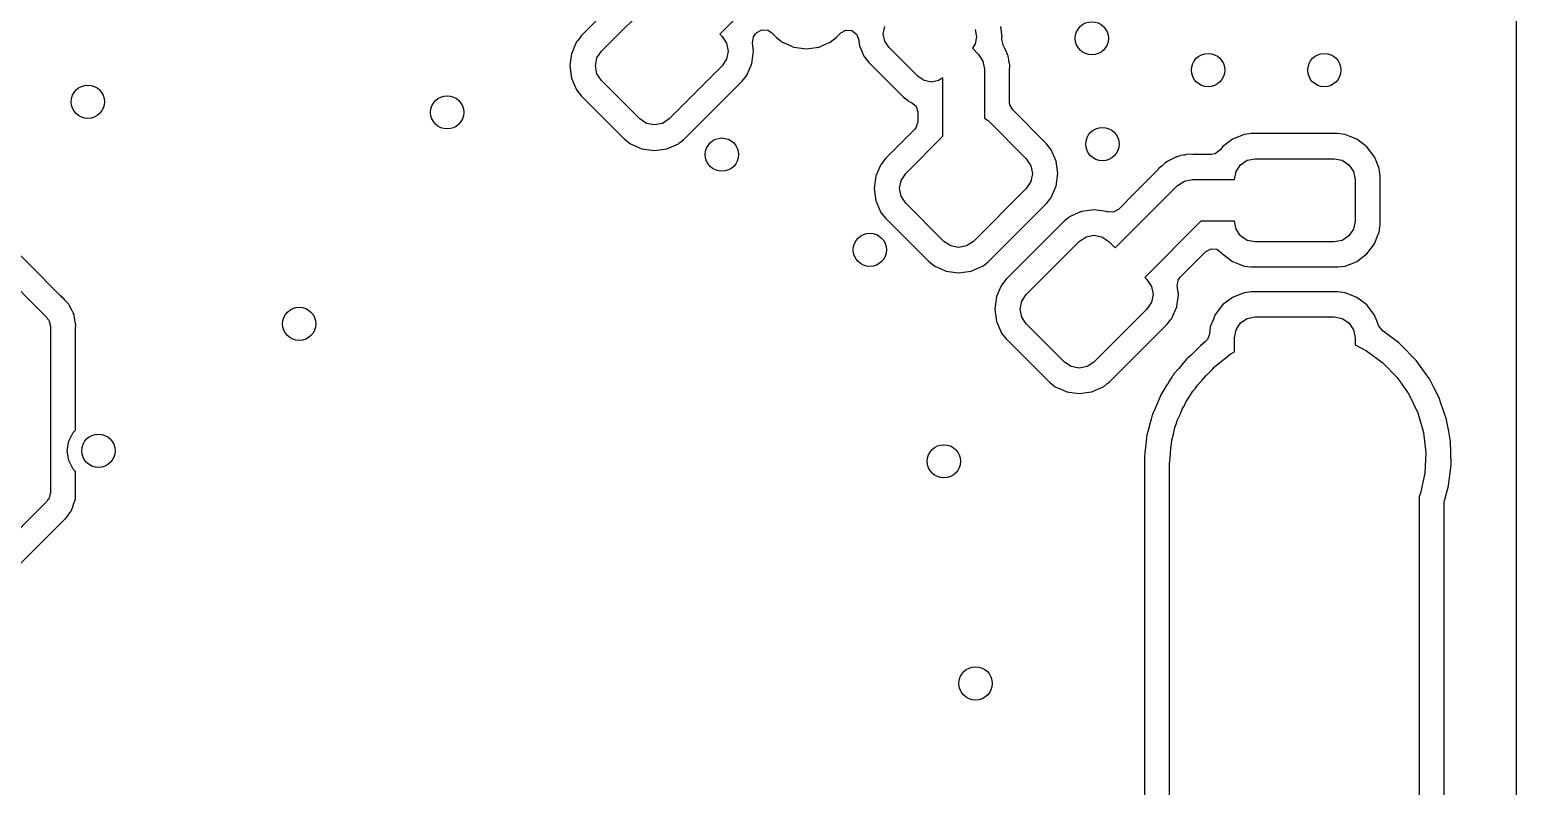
# Model space of a CAD drawing. Extents: x 4.14 to 8.85, y -5.31 to -1.77.
# Drawn here: x 6.973 to 7.676, y -4.584 to -4.226 of the extents above; entities that cross this region are included whole.
import ezdxf

# ---------------------------------------------------------------- set-up
doc = ezdxf.new("R2010")
doc.units = 0
doc.header["$MEASUREMENT"] = 0
doc.layers.add('BLACK', color=7, linetype='CONTINUOUS')

msp = doc.modelspace()

# ---------------------------------------------------------------- linework, layer by layer
at = {"layer": 'BLACK', "linetype": 'CONTINUOUS'}
for p, q in [((7.67581, -1.77797), (7.67581, -5.30864)), ((7.26088, -4.20144), (7.23344, -4.22888)), ((7.243, -4.23605), (7.26805, -4.211)), ((7.32, -4.20708), (7.29903, -4.22805)), ((7.31649, -4.22732), (7.31894, -4.22598)), ((7.31894, -4.22598), (7.32173, -4.22618)), ((7.32173, -4.22618), (7.3235, -4.22732)), ((7.35623, -4.22748), (7.35868, -4.22614)), ((7.35868, -4.22614), (7.36147, -4.22634)), ((7.36147, -4.22634), (7.36371, -4.22801)), ((7.37634, -4.22788), (7.37702, -4.22449)), ((7.41983, -4.22588), (7.42051, -4.22927)), ((7.43253, -4.22927), (7.43187, -4.22446)), ((7.23125, -4.23168), (7.23015, -4.23423)), ((7.23178, -4.231), (7.23125, -4.23168)), ((7.23278, -4.22972), (7.23178, -4.231)), ((7.23344, -4.22888), (7.23278, -4.22972)), ((7.29903, -4.22805), (7.30007, -4.2291)), ((7.30007, -4.2291), (7.3022, -4.23229)), ((7.3022, -4.23229), (7.30295, -4.23605)), ((7.31445, -4.23213), (7.31487, -4.22937)), ((7.31499, -4.23605), (7.31445, -4.23213)), ((7.31487, -4.22937), (7.31586, -4.22795)), ((7.31586, -4.22795), (7.31649, -4.22732)), ((7.3235, -4.22732), (7.32581, -4.22963)), ((7.32581, -4.22963), (7.32725, -4.23075)), ((7.32725, -4.23075), (7.32836, -4.23163)), ((7.32836, -4.23163), (7.32861, -4.23182)), ((7.32861, -4.23182), (7.33232, -4.23343)), ((7.33232, -4.23343), (7.33357, -4.23397)), ((7.34632, -4.23397), (7.34819, -4.23316)), ((7.34819, -4.23316), (7.35128, -4.23182)), ((7.35128, -4.23182), (7.35408, -4.22963)), ((7.35408, -4.22963), (7.35419, -4.22952)), ((7.35419, -4.22952), (7.35623, -4.22748)), ((7.35419, -4.22952), (7.35419, -4.22952)), ((7.36371, -4.22801), (7.36465, -4.23031)), ((7.36465, -4.23031), (7.36509, -4.2335)), ((7.36509, -4.2335), (7.36734, -4.2387)), ((7.37702, -4.23127), (7.37634, -4.22788)), ((7.37894, -4.23414), (7.37702, -4.23127)), ((7.41983, -4.23266), (7.41847, -4.2347)), ((7.42051, -4.22927), (7.41983, -4.23266)), ((7.43238, -4.23057), (7.43243, -4.23003)), ((7.43307, -4.23316), (7.43238, -4.23057)), ((7.43243, -4.23003), (7.43253, -4.22927)), ((7.43313, -4.23324), (7.43307, -4.23316)), ((7.43381, -4.23481), (7.43313, -4.23324)), ((6.98713, -4.35181), (6.8742, -4.23888)), ((7.22889, -4.23713), (7.22808, -4.24301)), ((7.22906, -4.23673), (7.22889, -4.23713)), ((7.23015, -4.23423), (7.22906, -4.23673)), ((7.24012, -4.24301), (7.24087, -4.23925)), ((7.24087, -4.23925), (7.243, -4.23605)), ((7.3022, -4.23982), (7.30007, -4.24301)), ((7.30295, -4.23605), (7.3022, -4.23982)), ((7.31418, -4.24194), (7.31499, -4.23605)), ((7.33357, -4.23397), (7.33406, -4.23418)), ((7.33406, -4.23418), (7.33995, -4.23499)), ((7.33995, -4.23499), (7.34583, -4.23418)), ((7.34583, -4.23418), (7.34632, -4.23397)), ((7.36734, -4.2387), (7.36753, -4.23895)), ((7.36753, -4.23895), (7.36754, -4.23895)), ((7.36754, -4.23895), (7.36828, -4.2399)), ((7.36828, -4.2399), (7.36944, -4.24137)), ((7.39286, -4.24806), (7.37894, -4.23414)), ((7.41847, -4.2347), (7.42138, -4.23761)), ((7.42138, -4.23761), (7.42351, -4.2408)), ((7.42351, -4.2408), (7.42426, -4.24457)), ((7.43402, -4.23523), (7.43381, -4.23481)), ((7.43468, -4.23644), (7.43402, -4.23523)), ((7.43485, -4.23673), (7.43468, -4.23644)), ((7.43468, -4.23644), (7.43468, -4.23644)), ((7.43492, -4.23706), (7.43485, -4.23673)), ((7.43498, -4.23731), (7.43492, -4.23706)), ((7.43526, -4.23815), (7.43498, -4.23731)), ((7.43534, -4.23833), (7.43526, -4.23815)), ((7.43549, -4.23869), (7.43534, -4.23833)), ((7.43554, -4.23902), (7.43549, -4.23869)), ((7.43572, -4.24039), (7.43554, -4.23902)), ((7.43581, -4.24084), (7.43572, -4.24039)), ((7.43607, -4.24197), (7.43581, -4.24084)), ((6.85974, -4.24115), (6.98055, -4.36197)), ((7.22808, -4.24301), (7.22889, -4.2489)), ((7.24087, -4.24678), (7.24012, -4.24301)), ((7.243, -4.24997), (7.24087, -4.24678)), ((7.30007, -4.24301), (7.27501, -4.26807)), ((7.30963, -4.25019), (7.31159, -4.24768)), ((7.31159, -4.24768), (7.31163, -4.24764)), ((7.31163, -4.24764), (7.31182, -4.24739)), ((7.31163, -4.24764), (7.31163, -4.24764)), ((7.31182, -4.24739), (7.31365, -4.24317)), ((7.31365, -4.24317), (7.31405, -4.24225)), ((7.31405, -4.24225), (7.31418, -4.24194)), ((7.31405, -4.24225), (7.31405, -4.24225)), ((7.36944, -4.24137), (7.38563, -4.25756)), ((7.42426, -4.24457), (7.42426, -4.24457)), ((7.42426, -4.24457), (7.42426, -4.26783)), ((7.4362, -4.24251), (7.43607, -4.24197)), ((7.43609, -4.24516), (7.4361, -4.24495)), ((7.43609, -4.26033), (7.43609, -4.24516)), ((7.4361, -4.24495), (7.43618, -4.24308)), ((7.43618, -4.24308), (7.4362, -4.24251)), ((7.22889, -4.2489), (7.23125, -4.25435)), ((7.23125, -4.25435), (7.23344, -4.25715)), ((7.2611, -4.26807), (7.243, -4.24997)), ((7.28219, -4.27763), (7.30963, -4.25019)), ((7.39573, -4.24998), (7.39286, -4.24806)), ((7.39912, -4.25066), (7.39573, -4.24998)), ((7.40251, -4.24998), (7.39912, -4.25066)), ((7.40455, -4.24862), (7.40251, -4.24998)), ((7.40458, -4.24865), (7.40455, -4.24862)), ((7.40458, -4.27634), (7.40458, -4.24865)), ((7.23344, -4.25715), (7.25392, -4.27763)), ((7.38563, -4.25756), (7.38575, -4.25766)), ((7.38575, -4.25766), (7.38805, -4.25947)), ((7.38805, -4.25947), (7.38805, -4.25947)), ((7.38805, -4.25947), (7.3883, -4.25966)), ((7.3883, -4.25966), (7.38976, -4.26029)), ((7.38976, -4.26029), (7.39191, -4.26208)), ((7.43621, -4.26139), (7.43609, -4.26033)), ((7.43755, -4.26384), (7.43621, -4.26139)), ((7.26429, -4.2702), (7.2611, -4.26807)), ((7.27501, -4.26807), (7.27182, -4.2702)), ((7.39191, -4.26208), (7.39275, -4.26484)), ((7.39275, -4.26484), (7.39275, -4.26938)), ((7.42426, -4.26783), (7.4259, -4.26893)), ((7.4259, -4.26893), (7.444, -4.28703)), ((7.45356, -4.27985), (7.43755, -4.26384)), ((7.26805, -4.27095), (7.26429, -4.2702)), ((7.27182, -4.2702), (7.26805, -4.27095)), ((7.3913, -4.27289), (7.37737, -4.28681)), ((7.39196, -4.27206), (7.3913, -4.27289)), ((7.39275, -4.26938), (7.39196, -4.27206)), ((7.54678, -4.27563), (7.54443, -4.27656)), ((7.54708, -4.27551), (7.54678, -4.27563)), ((7.54678, -4.27563), (7.54678, -4.27563)), ((7.55062, -4.27508), (7.54708, -4.27551)), ((7.59138, -4.27508), (7.55062, -4.27508)), ((7.59492, -4.27551), (7.59138, -4.27508)), ((7.59522, -4.27563), (7.59492, -4.27551)), ((7.59757, -4.27656), (7.59522, -4.27563)), ((7.59522, -4.27563), (7.59522, -4.27563)), ((7.25392, -4.27763), (7.25672, -4.27982)), ((7.25672, -4.27982), (7.26217, -4.28218)), ((7.26217, -4.28218), (7.26805, -4.28299)), ((7.26805, -4.28299), (7.27394, -4.28218)), ((7.27394, -4.28218), (7.27939, -4.27982)), ((7.27939, -4.27982), (7.27964, -4.27963)), ((7.27964, -4.27963), (7.28158, -4.2781)), ((7.28158, -4.2781), (7.28219, -4.27763)), ((7.38693, -4.29399), (7.40458, -4.27634)), ((7.45575, -4.28265), (7.45356, -4.27985)), ((7.45811, -4.2881), (7.45575, -4.28265)), ((7.53556, -4.28296), (7.53331, -4.28462)), ((7.53566, -4.28282), (7.53556, -4.28296)), ((7.53683, -4.28129), (7.53566, -4.28282)), ((7.54156, -4.2777), (7.53683, -4.28129)), ((7.54443, -4.27656), (7.54156, -4.2777)), ((7.60044, -4.2777), (7.59757, -4.27656)), ((7.60517, -4.28129), (7.60044, -4.2777)), ((7.60876, -4.28602), (7.60517, -4.28129)), ((7.37518, -4.28961), (7.37405, -4.29223)), ((7.37543, -4.28929), (7.37518, -4.28961)), ((7.37701, -4.28728), (7.37543, -4.28929)), ((7.37737, -4.28681), (7.37701, -4.28728)), ((7.444, -4.28703), (7.44613, -4.29022)), ((7.45892, -4.29399), (7.45811, -4.2881)), ((7.5092, -4.28931), (7.50823, -4.29028)), ((7.50952, -4.28904), (7.5092, -4.28931)), ((7.51003, -4.28875), (7.50952, -4.28904)), ((7.51077, -4.28826), (7.51003, -4.28875)), ((7.51096, -4.2881), (7.51077, -4.28826)), ((7.51123, -4.28789), (7.51096, -4.2881)), ((7.51096, -4.2881), (7.51096, -4.2881)), ((7.5128, -4.28721), (7.51123, -4.28789)), ((7.51322, -4.287), (7.5128, -4.28721)), ((7.51356, -4.28681), (7.51322, -4.287)), ((7.51472, -4.28617), (7.51356, -4.28681)), ((7.51505, -4.2861), (7.51472, -4.28617)), ((7.5153, -4.28604), (7.51505, -4.2861)), ((7.51505, -4.2861), (7.51505, -4.2861)), ((7.51613, -4.28576), (7.5153, -4.28604)), ((7.51621, -4.28573), (7.51613, -4.28576)), ((7.51668, -4.28553), (7.51621, -4.28573)), ((7.51701, -4.28548), (7.51668, -4.28553)), ((7.51837, -4.28529), (7.51701, -4.28548)), ((7.51701, -4.28548), (7.51701, -4.28548)), ((7.51883, -4.28521), (7.51837, -4.28529)), ((7.51975, -4.28499), (7.51883, -4.28521)), ((7.5205, -4.28482), (7.51975, -4.28499)), ((7.52277, -4.28491), (7.5205, -4.28482)), ((7.52294, -4.28492), (7.52277, -4.28491)), ((7.52315, -4.28493), (7.52294, -4.28492)), ((7.53161, -4.28493), (7.52315, -4.28493)), ((7.53331, -4.28462), (7.53161, -4.28493)), ((7.54321, -4.29299), (7.54534, -4.2898)), ((7.54534, -4.2898), (7.54853, -4.28766)), ((7.54853, -4.28766), (7.5523, -4.28691)), ((7.5523, -4.28691), (7.5897, -4.28691)), ((7.5897, -4.28691), (7.59347, -4.28766)), ((7.59347, -4.28766), (7.59666, -4.2898)), ((7.59666, -4.2898), (7.59879, -4.29299)), ((7.60954, -4.28797), (7.60876, -4.28602)), ((7.61074, -4.29102), (7.60954, -4.28797)), ((7.37282, -4.29506), (7.37201, -4.30095)), ((7.37295, -4.29475), (7.37282, -4.29506)), ((7.37405, -4.29223), (7.37295, -4.29475)), ((7.38405, -4.30095), (7.3848, -4.29718)), ((7.3848, -4.29718), (7.38693, -4.29399)), ((7.44613, -4.29022), (7.44688, -4.29399)), ((7.44688, -4.29399), (7.44613, -4.29775)), ((7.45811, -4.29987), (7.45892, -4.29399)), ((7.50565, -4.29286), (7.49558, -4.30292)), ((7.50618, -4.29223), (7.50565, -4.29286)), ((7.50642, -4.2919), (7.50618, -4.29223)), ((7.50661, -4.29162), (7.50642, -4.2919)), ((7.50642, -4.2919), (7.50642, -4.2919)), ((7.50687, -4.29141), (7.50661, -4.29162)), ((7.50784, -4.29062), (7.50687, -4.29141)), ((7.50823, -4.29028), (7.50784, -4.29062)), ((7.51942, -4.29738), (7.52256, -4.29676)), ((7.52256, -4.29676), (7.52256, -4.29676)), ((7.52256, -4.29676), (7.54246, -4.29676)), ((7.54246, -4.29676), (7.54321, -4.29299)), ((7.59879, -4.29299), (7.59954, -4.29676)), ((7.59954, -4.29676), (7.59954, -4.31644)), ((7.61095, -4.29154), (7.61074, -4.29102)), ((7.61137, -4.29507), (7.61095, -4.29154)), ((7.61137, -4.31812), (7.61137, -4.29507)), ((7.37201, -4.30095), (7.37282, -4.30683)), ((7.3848, -4.30471), (7.38405, -4.30095)), ((7.444, -4.30095), (7.41895, -4.326)), ((7.44613, -4.29775), (7.444, -4.30095)), ((7.45575, -4.30532), (7.4578, -4.3006)), ((7.4578, -4.3006), (7.45798, -4.30018)), ((7.45798, -4.30018), (7.45811, -4.29987)), ((7.45798, -4.30018), (7.45798, -4.30018)), ((7.48611, -4.32913), (7.5156, -4.29964)), ((7.49558, -4.30292), (7.48758, -4.31093)), ((7.5156, -4.29964), (7.51879, -4.29751)), ((7.5156, -4.29964), (7.5156, -4.29964)), ((7.51879, -4.29751), (7.51942, -4.29738)), ((7.37282, -4.30683), (7.37295, -4.30714)), ((7.37295, -4.30714), (7.37295, -4.30714)), ((7.37295, -4.30714), (7.37333, -4.308)), ((7.37333, -4.308), (7.37518, -4.31228)), ((7.38693, -4.3079), (7.3848, -4.30471)), ((7.40503, -4.326), (7.38693, -4.3079)), ((7.42612, -4.33556), (7.45356, -4.30812)), ((7.45356, -4.30812), (7.45524, -4.30597)), ((7.45524, -4.30597), (7.45556, -4.30557)), ((7.45556, -4.30557), (7.45575, -4.30532)), ((7.45556, -4.30557), (7.45556, -4.30557)), ((7.47601, -4.31108), (7.47013, -4.31189)), ((7.4819, -4.31189), (7.47601, -4.31108)), ((7.48758, -4.31093), (7.48512, -4.31227)), ((7.37518, -4.31228), (7.37737, -4.31508)), ((7.37737, -4.31508), (7.39785, -4.33556)), ((7.46188, -4.31644), (7.43444, -4.34388)), ((7.46396, -4.31481), (7.46188, -4.31644)), ((7.46443, -4.31444), (7.46396, -4.31481)), ((7.46468, -4.31425), (7.46443, -4.31444)), ((7.46443, -4.31444), (7.46443, -4.31444)), ((7.46967, -4.31209), (7.46468, -4.31425)), ((7.46982, -4.31202), (7.46967, -4.31209)), ((7.47013, -4.31189), (7.46982, -4.31202)), ((7.46982, -4.31202), (7.46982, -4.31202)), ((7.48221, -4.31202), (7.4819, -4.31189)), ((7.48253, -4.31211), (7.48221, -4.31202)), ((7.48256, -4.31202), (7.48253, -4.31211)), ((7.48512, -4.31227), (7.48256, -4.31202)), ((7.52664, -4.31644), (7.50003, -4.34305)), ((7.54246, -4.31644), (7.52664, -4.31644)), ((7.54321, -4.32021), (7.54246, -4.31644)), ((7.59954, -4.31644), (7.59879, -4.32021)), ((7.61095, -4.32166), (7.61137, -4.31812)), ((7.46905, -4.326), (7.47225, -4.32387)), ((7.47225, -4.32387), (7.47601, -4.32312)), ((7.47601, -4.32312), (7.47978, -4.32387)), ((7.47978, -4.32387), (7.48297, -4.326)), ((7.54534, -4.3234), (7.54321, -4.32021)), ((7.54853, -4.32553), (7.54534, -4.3234)), ((7.59666, -4.3234), (7.59347, -4.32553)), ((7.59879, -4.32021), (7.59666, -4.3234)), ((7.60876, -4.32718), (7.61006, -4.3239)), ((7.61006, -4.3239), (7.61083, -4.32196)), ((7.61083, -4.32196), (7.61095, -4.32166)), ((7.61083, -4.32196), (7.61083, -4.32196)), ((7.40822, -4.32813), (7.40503, -4.326)), ((7.41199, -4.32888), (7.40822, -4.32813)), ((7.41575, -4.32813), (7.41199, -4.32888)), ((7.41895, -4.326), (7.41575, -4.32813)), ((7.444, -4.35105), (7.46905, -4.326)), ((7.48297, -4.326), (7.48611, -4.32913)), ((7.51686, -4.34295), (7.52895, -4.33085)), ((7.52895, -4.33085), (7.53141, -4.32951)), ((7.53141, -4.32951), (7.5342, -4.32971)), ((7.5342, -4.32971), (7.53641, -4.33136)), ((7.53641, -4.33136), (7.53683, -4.33191)), ((7.53683, -4.33191), (7.54156, -4.3355)), ((7.5523, -4.32628), (7.54853, -4.32553)), ((7.5897, -4.32628), (7.5523, -4.32628)), ((7.59347, -4.32553), (7.5897, -4.32628)), ((7.60044, -4.3355), (7.60517, -4.33191)), ((7.60517, -4.33191), (7.60876, -4.32718)), ((7.39785, -4.33556), (7.40065, -4.33775)), ((7.40065, -4.33775), (7.40435, -4.33935)), ((7.40435, -4.33935), (7.40572, -4.33995)), ((7.41825, -4.33995), (7.42004, -4.33917)), ((7.42004, -4.33917), (7.42332, -4.33775)), ((7.42332, -4.33775), (7.42357, -4.33756)), ((7.42357, -4.33756), (7.42498, -4.33645)), ((7.42498, -4.33645), (7.42612, -4.33556)), ((7.54156, -4.3355), (7.5439, -4.33643)), ((7.5439, -4.33643), (7.54678, -4.33757)), ((7.54678, -4.33757), (7.54678, -4.33757)), ((7.54678, -4.33757), (7.54708, -4.33769)), ((7.54708, -4.33769), (7.55062, -4.33811)), ((7.55062, -4.33811), (7.59138, -4.33811)), ((7.59138, -4.33811), (7.59492, -4.33769)), ((7.59492, -4.33769), (7.59522, -4.33757)), ((7.59522, -4.33757), (7.5981, -4.33643)), ((7.59522, -4.33757), (7.59522, -4.33757)), ((7.5981, -4.33643), (7.60044, -4.3355)), ((7.40572, -4.33995), (7.4061, -4.34011)), ((7.4061, -4.34011), (7.41199, -4.34092)), ((7.41199, -4.34092), (7.41787, -4.34011)), ((7.41787, -4.34011), (7.41825, -4.33995)), ((7.43444, -4.34388), (7.43225, -4.34668)), ((7.50003, -4.34305), (7.50107, -4.3441)), ((7.50107, -4.3441), (7.5032, -4.34729)), ((7.51545, -4.34713), (7.51587, -4.34437)), ((7.51587, -4.34437), (7.51686, -4.34295)), ((6.98733, -4.35199), (6.98713, -4.35181)), ((6.98734, -4.352), (6.98733, -4.35199)), ((6.9874, -4.35203), (6.98734, -4.352)), ((6.98734, -4.352), (6.98734, -4.352)), ((6.98759, -4.35214), (6.9874, -4.35203)), ((6.98789, -4.35247), (6.98759, -4.35214)), ((6.98873, -4.35337), (6.98789, -4.35247)), ((6.98789, -4.35247), (6.98789, -4.35247)), ((6.98912, -4.35379), (6.98873, -4.35337)), ((7.42989, -4.35213), (7.42908, -4.35801)), ((7.43004, -4.35178), (7.42989, -4.35213)), ((7.43151, -4.34839), (7.43004, -4.35178)), ((7.43225, -4.34668), (7.43151, -4.34839)), ((7.44187, -4.35425), (7.444, -4.35105)), ((7.5032, -4.34729), (7.50395, -4.35105)), ((7.50395, -4.35105), (7.5032, -4.35482)), ((7.51518, -4.35694), (7.51599, -4.35105)), ((7.51594, -4.35072), (7.51545, -4.34713)), ((7.51599, -4.35105), (7.51594, -4.35072)), ((7.54156, -4.3525), (7.53683, -4.35609)), ((7.54585, -4.3508), (7.54156, -4.3525)), ((7.54678, -4.35043), (7.54585, -4.3508)), ((7.54708, -4.35031), (7.54678, -4.35043)), ((7.54678, -4.35043), (7.54678, -4.35043)), ((7.55062, -4.34989), (7.54708, -4.35031)), ((7.59138, -4.34989), (7.55062, -4.34989)), ((7.59492, -4.35031), (7.59138, -4.34989)), ((7.59522, -4.35043), (7.59492, -4.35031)), ((7.59615, -4.3508), (7.59522, -4.35043)), ((7.59522, -4.35043), (7.59522, -4.35043)), ((7.60044, -4.3525), (7.59615, -4.3508)), ((7.60517, -4.35609), (7.60044, -4.3525)), ((6.98925, -4.35393), (6.98912, -4.35379)), ((6.99072, -4.3554), (6.98925, -4.35393)), ((6.99089, -4.3556), (6.99072, -4.3554)), ((6.99102, -4.35585), (6.99089, -4.3556)), ((6.99121, -4.35606), (6.99102, -4.35585)), ((6.99102, -4.35585), (6.99102, -4.35585)), ((6.99102, -4.35585), (6.99102, -4.35585)), ((6.99137, -4.35639), (6.99121, -4.35606)), ((6.99215, -4.35801), (6.99137, -4.35639)), ((6.99137, -4.35639), (6.99137, -4.35639)), ((6.99219, -4.35809), (6.99215, -4.35801)), ((6.99221, -4.35814), (6.99219, -4.35809)), ((6.99228, -4.35828), (6.99221, -4.35814)), ((6.99304, -4.35974), (6.99228, -4.35828)), ((6.99335, -4.36033), (6.99304, -4.35974)), ((6.9934, -4.36061), (6.99335, -4.36033)), ((7.42908, -4.35801), (7.42989, -4.3639)), ((7.44112, -4.35801), (7.44187, -4.35425)), ((7.44187, -4.36178), (7.44112, -4.35801)), ((7.50107, -4.35801), (7.47601, -4.38307)), ((7.5032, -4.35482), (7.50107, -4.35801)), ((7.51282, -4.36239), (7.51518, -4.35694)), ((7.53683, -4.35609), (7.53324, -4.36082)), ((7.60876, -4.36082), (7.60517, -4.35609)), ((6.98055, -4.36197), (6.98094, -4.36264)), ((6.98094, -4.36264), (6.98149, -4.36319)), ((6.98149, -4.36319), (6.98169, -4.36394)), ((6.98169, -4.36394), (6.98208, -4.36461)), ((6.98208, -4.36461), (6.98208, -4.36539)), ((6.98208, -4.36539), (6.98228, -4.36614)), ((6.98228, -4.36614), (6.98228, -4.44488)), ((6.99352, -4.36087), (6.9934, -4.36061)), ((6.99371, -4.3621), (6.99352, -4.36087)), ((6.99387, -4.36315), (6.99371, -4.3621)), ((6.99389, -4.36331), (6.99387, -4.36315)), ((6.99389, -4.36332), (6.99389, -4.36331)), ((6.994, -4.36392), (6.99389, -4.36332)), ((6.99389, -4.36332), (6.99389, -4.36332)), ((6.99431, -4.36558), (6.994, -4.36392)), ((6.99411, -4.36749), (6.99415, -4.36691)), ((6.99411, -4.41526), (6.99411, -4.36749)), ((6.99415, -4.36691), (6.99416, -4.36684)), ((6.99416, -4.36684), (6.99425, -4.36601)), ((6.99425, -4.36601), (6.99431, -4.36558)), ((7.42989, -4.3639), (7.43002, -4.36421)), ((7.43002, -4.36421), (7.43002, -4.36421)), ((7.43002, -4.36421), (7.43049, -4.3653)), ((7.43049, -4.3653), (7.43225, -4.36935)), ((7.444, -4.36497), (7.44187, -4.36178)), ((7.4621, -4.38307), (7.444, -4.36497)), ((7.48319, -4.39263), (7.51063, -4.36519)), ((7.51063, -4.36519), (7.51226, -4.36311)), ((7.51226, -4.36311), (7.51263, -4.36264)), ((7.51263, -4.36264), (7.51282, -4.36239)), ((7.51263, -4.36264), (7.51263, -4.36264)), ((7.53105, -4.36634), (7.53063, -4.36988)), ((7.53121, -4.36593), (7.53105, -4.36634)), ((7.53249, -4.36272), (7.53121, -4.36593)), ((7.53324, -4.36082), (7.53249, -4.36272)), ((7.54321, -4.36779), (7.54534, -4.3646)), ((7.54534, -4.3646), (7.54853, -4.36247)), ((7.54853, -4.36247), (7.5523, -4.36172)), ((7.5523, -4.36172), (7.5897, -4.36172)), ((7.5897, -4.36172), (7.59347, -4.36247)), ((7.59347, -4.36247), (7.59666, -4.3646)), ((7.59666, -4.3646), (7.59879, -4.36779)), ((7.60987, -4.36361), (7.60876, -4.36082)), ((7.61085, -4.36609), (7.60987, -4.36361)), ((7.61272, -4.36838), (7.61085, -4.36609)), ((7.43225, -4.36935), (7.43444, -4.37215)), ((7.43444, -4.37215), (7.45492, -4.39263)), ((7.52883, -4.37337), (7.52642, -4.37534)), ((7.52969, -4.37245), (7.52883, -4.37337)), ((7.53062, -4.36987), (7.52969, -4.37245)), ((7.53063, -4.36988), (7.53062, -4.36987)), ((7.54246, -4.37156), (7.54321, -4.36779)), ((7.54246, -4.37822), (7.54246, -4.37156)), ((7.59879, -4.36779), (7.59954, -4.37156)), ((7.59954, -4.37156), (7.59954, -4.37496)), ((7.61286, -4.36849), (7.61272, -4.36838)), ((7.61272, -4.36838), (7.61272, -4.36838)), ((7.62017, -4.37405), (7.61286, -4.36849)), ((7.61286, -4.36849), (7.61286, -4.36849)), ((7.6211, -4.37476), (7.62017, -4.37405)), ((7.51994, -4.38157), (7.51973, -4.38175)), ((7.5221, -4.37964), (7.51994, -4.38157)), ((7.52231, -4.37945), (7.5221, -4.37964)), ((7.52642, -4.37534), (7.52231, -4.37945)), ((7.53327, -4.38523), (7.54081, -4.37916)), ((7.54081, -4.37916), (7.54246, -4.37822)), ((7.59954, -4.37496), (7.60494, -4.3777)), ((7.60494, -4.3777), (7.61274, -4.38343)), ((7.62123, -4.37489), (7.6211, -4.37476)), ((7.62827, -4.38212), (7.62123, -4.37489)), ((7.62123, -4.37489), (7.62123, -4.37489)), ((7.46529, -4.3852), (7.4621, -4.38307)), ((7.46905, -4.38595), (7.46529, -4.3852)), ((7.47282, -4.3852), (7.46905, -4.38595)), ((7.47601, -4.38307), (7.47282, -4.3852)), ((7.51611, -4.38608), (7.51384, -4.38871)), ((7.51673, -4.38536), (7.51611, -4.38608)), ((7.51678, -4.3853), (7.51673, -4.38536)), ((7.51973, -4.38175), (7.51678, -4.3853)), ((7.52911, -4.38938), (7.53224, -4.38624)), ((7.53224, -4.38624), (7.53327, -4.38523)), ((7.61274, -4.38343), (7.6195, -4.39036)), ((7.62845, -4.38231), (7.62827, -4.38212)), ((7.63461, -4.39086), (7.62845, -4.38231)), ((7.45492, -4.39263), (7.45772, -4.39482)), ((7.45772, -4.39482), (7.46105, -4.39626)), ((7.47814, -4.3958), (7.48039, -4.39482)), ((7.48039, -4.39482), (7.48064, -4.39463)), ((7.48064, -4.39463), (7.48216, -4.39343)), ((7.48216, -4.39343), (7.48319, -4.39263)), ((7.51056, -4.39386), (7.5081, -4.39776)), ((7.51061, -4.39379), (7.51056, -4.39386)), ((7.51146, -4.39239), (7.51061, -4.39379)), ((7.513, -4.38985), (7.51146, -4.39239)), ((7.51318, -4.38963), (7.513, -4.38985)), ((7.51357, -4.3891), (7.51318, -4.38963)), ((7.51363, -4.38901), (7.51357, -4.3891)), ((7.51372, -4.38885), (7.51363, -4.38901)), ((7.51384, -4.38871), (7.51372, -4.38885)), ((7.51384, -4.38871), (7.51384, -4.38871)), ((7.52285, -4.39676), (7.52398, -4.39542)), ((7.52398, -4.39542), (7.52497, -4.39397)), ((7.52497, -4.39397), (7.52711, -4.39173)), ((7.52711, -4.39173), (7.52911, -4.38938)), ((7.6195, -4.39036), (7.62504, -4.39829)), ((7.63469, -4.39102), (7.63461, -4.39086)), ((7.63677, -4.39506), (7.63469, -4.39102)), ((7.63469, -4.39102), (7.63469, -4.39102)), ((7.63943, -4.40023), (7.63677, -4.39506)), ((7.46105, -4.39626), (7.46284, -4.39704)), ((7.46284, -4.39704), (7.46317, -4.39718)), ((7.46317, -4.39718), (7.46905, -4.39799)), ((7.46905, -4.39799), (7.47494, -4.39718)), ((7.47494, -4.39718), (7.47527, -4.39704)), ((7.47527, -4.39704), (7.47814, -4.3958)), ((7.50746, -4.39903), (7.50575, -4.40311)), ((7.50753, -4.39886), (7.50746, -4.39903)), ((7.50746, -4.39903), (7.50746, -4.39903)), ((7.50762, -4.3987), (7.50753, -4.39886)), ((7.50768, -4.39861), (7.50762, -4.3987)), ((7.50762, -4.3987), (7.50762, -4.3987)), ((7.50798, -4.39803), (7.50768, -4.39861)), ((7.50803, -4.39793), (7.50798, -4.39803)), ((7.5081, -4.39776), (7.50803, -4.39793)), ((7.50803, -4.39793), (7.50803, -4.39793)), ((7.51878, -4.40356), (7.51952, -4.40196)), ((7.51952, -4.40196), (7.52126, -4.39941)), ((7.52126, -4.39941), (7.52285, -4.39676)), ((7.62504, -4.39829), (7.62921, -4.40703)), ((7.63949, -4.4004), (7.63943, -4.40023)), ((7.64003, -4.40198), (7.63949, -4.4004)), ((7.63949, -4.4004), (7.63949, -4.4004)), ((7.64282, -4.4102), (7.64003, -4.40198)), ((7.50341, -4.40876), (7.50309, -4.41003)), ((7.50345, -4.40858), (7.50341, -4.40876)), ((7.50341, -4.40876), (7.50341, -4.40876)), ((7.50357, -4.4083), (7.50345, -4.40858)), ((7.50378, -4.40769), (7.50357, -4.4083)), ((7.50381, -4.40758), (7.50378, -4.40769)), ((7.50386, -4.40741), (7.50381, -4.40758)), ((7.50492, -4.40499), (7.50386, -4.40741)), ((7.50571, -4.40319), (7.50492, -4.40499)), ((7.50575, -4.40311), (7.50571, -4.40319)), ((7.51544, -4.41074), (7.51675, -4.40794)), ((7.51675, -4.40794), (7.51788, -4.40506)), ((7.51788, -4.40506), (7.51878, -4.40356)), ((7.62921, -4.40703), (7.63189, -4.41633)), ((6.99096, -4.42044), (6.99306, -4.41632)), ((6.99306, -4.41632), (6.99411, -4.41526)), ((7.5023, -4.41312), (7.50109, -4.41757)), ((7.50232, -4.41304), (7.5023, -4.41312)), ((7.50235, -4.41293), (7.50232, -4.41304)), ((7.50309, -4.41003), (7.50235, -4.41293)), ((7.51368, -4.41709), (7.51433, -4.41407)), ((7.51433, -4.41407), (7.51497, -4.41243)), ((7.51497, -4.41243), (7.51544, -4.41074)), ((7.63189, -4.41633), (7.63302, -4.42594)), ((7.64285, -4.41038), (7.64282, -4.4102)), ((7.64385, -4.41592), (7.64285, -4.41038)), ((7.64285, -4.41038), (7.64285, -4.41038)), ((7.6447, -4.42057), (7.64385, -4.41592)), ((6.99024, -4.425), (6.99096, -4.42044)), ((7.50039, -4.42346), (7.50012, -4.42578)), ((7.5004, -4.42337), (7.50039, -4.42346)), ((7.50084, -4.41897), (7.5004, -4.42337)), ((7.50086, -4.41879), (7.50084, -4.41897)), ((7.50084, -4.41897), (7.50084, -4.41897)), ((7.50091, -4.41861), (7.50086, -4.41879)), ((7.50093, -4.4185), (7.50091, -4.41861)), ((7.50105, -4.41786), (7.50093, -4.4185)), ((7.50106, -4.41778), (7.50105, -4.41786)), ((7.50109, -4.41757), (7.50106, -4.41778)), ((7.51216, -4.42662), (7.5123, -4.42353)), ((7.5123, -4.42353), (7.51267, -4.42181)), ((7.51267, -4.42181), (7.51286, -4.42007)), ((7.51286, -4.42007), (7.51368, -4.41709)), ((7.64502, -4.4311), (7.6447, -4.42057)), ((6.99096, -4.42956), (6.99024, -4.425)), ((6.99306, -4.43368), (6.99096, -4.42956)), ((7.50012, -4.42578), (7.49985, -4.42803)), ((7.49985, -4.42803), (7.49991, -4.43015)), ((7.49991, -4.43015), (7.49998, -4.43225)), ((7.51181, -4.43113), (7.51183, -4.42969)), ((7.51183, -4.42969), (7.51216, -4.42662)), ((7.63302, -4.42594), (7.63256, -4.43561)), ((6.99411, -4.43474), (6.99306, -4.43368)), ((6.99411, -4.44235), (6.99411, -4.43474)), ((7.49998, -4.43225), (7.49998, -4.4324)), ((7.49998, -4.4324), (7.49998, -5.03158)), ((7.51181, -5.03853), (7.51181, -4.43113)), ((7.63256, -4.43561), (7.63053, -4.44507)), ((7.6438, -4.44138), (7.64478, -4.43313)), ((7.64478, -4.43313), (7.64502, -4.4311)), ((6.98228, -4.44488), (6.98208, -4.44563)), ((6.99413, -4.44262), (6.99411, -4.44235)), ((6.99412, -4.44516), (6.99413, -4.4449)), ((6.99415, -4.44269), (6.99413, -4.44262)), ((6.99413, -4.44478), (6.99416, -4.44402)), ((6.99413, -4.4449), (6.99413, -4.44478)), ((6.99421, -4.44291), (6.99415, -4.44269)), ((6.99416, -4.44402), (6.99421, -4.44291)), ((7.64201, -4.44805), (7.64378, -4.44156)), ((7.64378, -4.44156), (7.6438, -4.44138)), ((6.98055, -4.44906), (6.85642, -4.57319)), ((6.98094, -4.44838), (6.98055, -4.44906)), ((6.98149, -4.44783), (6.98094, -4.44838)), ((6.98169, -4.44708), (6.98149, -4.44783)), ((6.98208, -4.44641), (6.98169, -4.44708)), ((6.98208, -4.44563), (6.98208, -4.44641)), ((6.99249, -4.45277), (6.99318, -4.45057)), ((6.99318, -4.45057), (6.99323, -4.45042)), ((6.99323, -4.45042), (6.99324, -4.45041)), ((6.99324, -4.45041), (6.99328, -4.4503)), ((6.99324, -4.45041), (6.99324, -4.45041)), ((6.99328, -4.4503), (6.99393, -4.44844)), ((6.99393, -4.44844), (6.994, -4.44824)), ((6.994, -4.44824), (6.99401, -4.44796)), ((6.99401, -4.44796), (6.99409, -4.44769)), ((6.99401, -4.44796), (6.99401, -4.44796)), ((6.99409, -4.44769), (6.99411, -4.44743)), ((6.99411, -4.44535), (6.99412, -4.44516)), ((6.99411, -4.44743), (6.99411, -4.44535)), ((7.63053, -4.44507), (7.62992, -4.44663)), ((7.62992, -4.44663), (7.62992, -5.06299)), ((7.64175, -4.44966), (7.64193, -4.44836)), ((7.64175, -5.06173), (7.64175, -4.44966)), ((7.64193, -4.44836), (7.64201, -4.44805)), ((6.8712, -4.57514), (6.98797, -4.45838)), ((6.98797, -4.45838), (6.9884, -4.45799)), ((6.9884, -4.45799), (6.98844, -4.45796)), ((6.98844, -4.45796), (6.98845, -4.45795)), ((6.98845, -4.45795), (6.98911, -4.45743)), ((6.98911, -4.45743), (6.98945, -4.45716)), ((6.98911, -4.45743), (6.98911, -4.45743)), ((6.98945, -4.45716), (6.98976, -4.45671)), ((6.98976, -4.45671), (6.98983, -4.45662)), ((6.98983, -4.45662), (6.99077, -4.45526)), ((6.99077, -4.45526), (6.99086, -4.45513)), ((6.99086, -4.45513), (6.99101, -4.45493)), ((6.99101, -4.45493), (6.9919, -4.45372)), ((6.9919, -4.45372), (6.99201, -4.45357)), ((6.99201, -4.45357), (6.99223, -4.45327)), ((6.99201, -4.45357), (6.99201, -4.45357)), ((6.99223, -4.45327), (6.99232, -4.45301)), ((6.99232, -4.45301), (6.99249, -4.45277))]:
    msp.add_line(p, q, dxfattribs=at)
at = {"layer": 'BLACK'}
for centre in [(7.475, -4.23), (7.53, -4.245), (7.585, -4.245), (7, -4.26), (7.17, -4.265), (7.48, -4.28), (7.3, -4.285), (7.37, -4.33), (7.1, -4.365), (7.005, -4.425), (7.405, -4.43), (7.42, -4.535)]:
    msp.add_circle(centre, 0.00787, dxfattribs=at)

doc.saveas('drawing.dxf')
